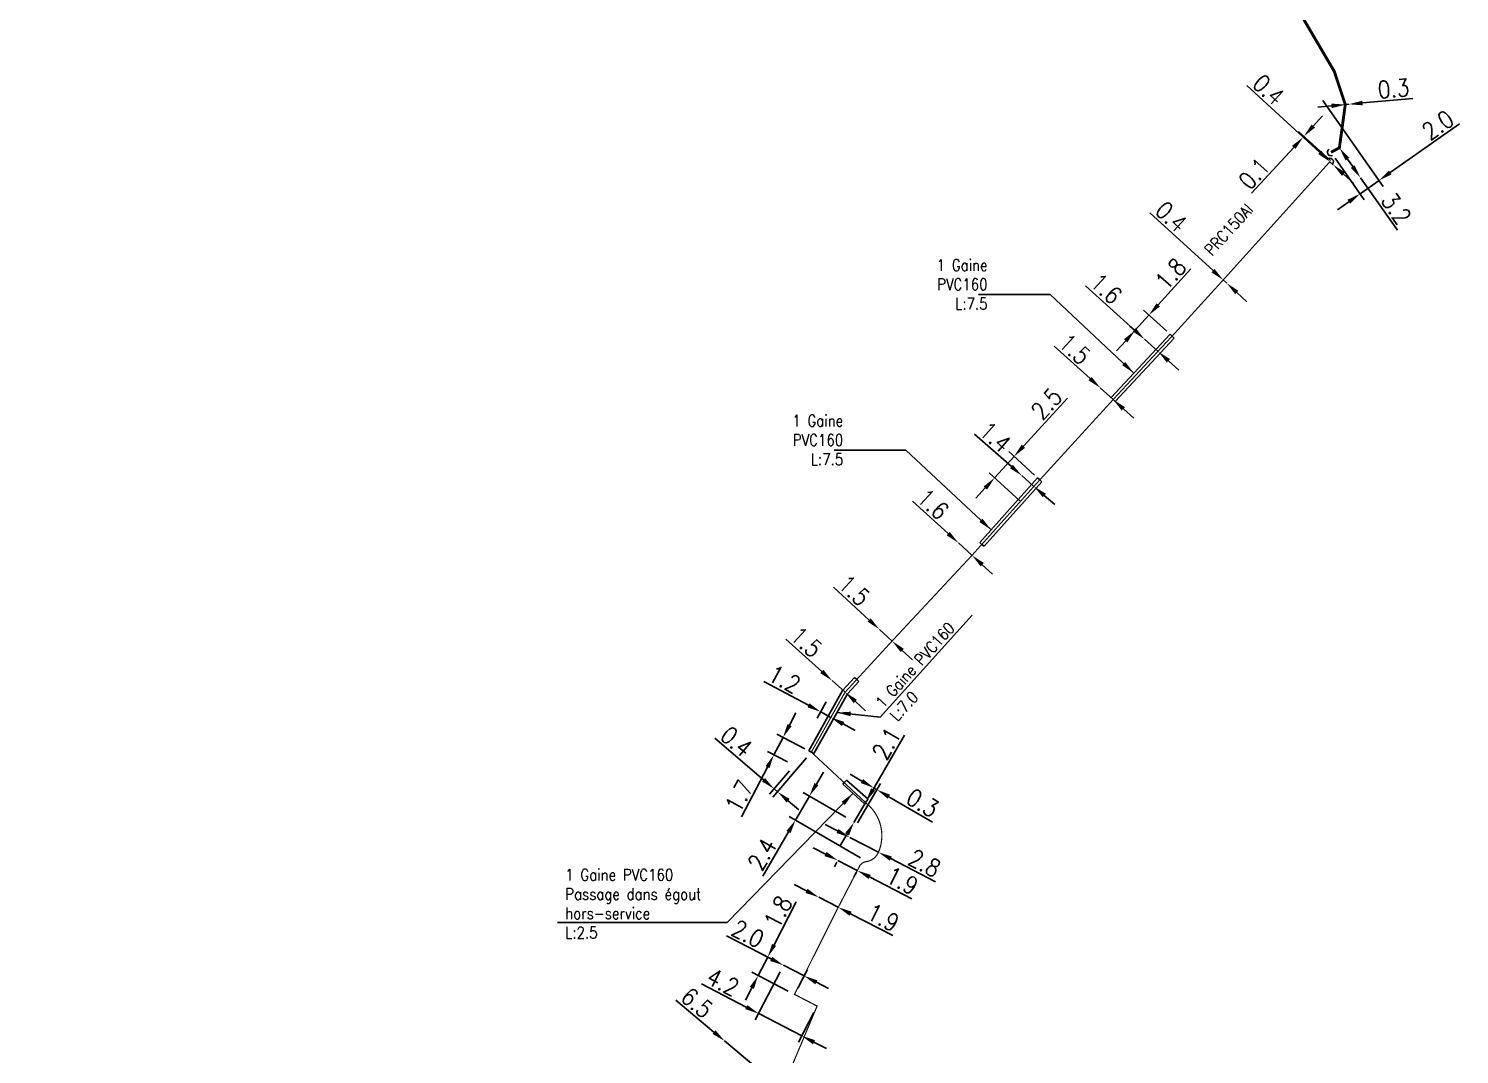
# Model space of a CAD drawing. Header units: millimetres. Extents: x 86000 to 86986, y 139260 to 140001.
# Drawn here: x 86735.1 to 86859, y 139370.3 to 139459.1 of the extents above; entities that cross this region are included whole.
import ezdxf
from ezdxf.enums import TextEntityAlignment as Align

# ---------------------------------------------------------------- set-up
doc = ezdxf.new("R2010")
doc.units = ezdxf.units.MM
doc.header["$PDMODE"] = 34
doc.layers.get('0').update_dxf_attribs({"linetype": 'CONTINUOUS'})
doc.layers.get('DEFPOINTS').update_dxf_attribs({"linetype": 'CONTINUOUS'})
for name, color, linetype in [('M_130', 3, 'M_ST_15'), ('M_300', 7, 'CONTINUOUS'), ('M_400', 7, 'CONTINUOUS')]:
    doc.layers.add(name, color=color, linetype=linetype)
doc.styles.get("Standard").update_dxf_attribs({"font": 'romans.shx', "width": 0.85})
doc.linetypes.add('M_ST_15', pattern='A,5,-0.3,["XX",Standard,S=1,R=0,X=0,Y=-0.5],-2.5', length=7.8)
doc.dimstyles.get("Standard").update_dxf_attribs({"dimtxt": 1.5, "dimasz": 1.2, "dimexe": 0.625, "dimexo": 0.625, "dimgap": 0.25, "dimtad": 1, "dimdec": 1, "dimzin": 0, "dimdsep": 46, "dimtxsty": 'Standard', "dimcen": -0.5, "dimadec": 0, "dimazin": 0, "dimtfac": 1, "dimtdec": 1, "dimtmove": 0, "dimatfit": 3, "dimfxl": 1, "dimtolj": 1, "dimtzin": 0, "dimarcsym": 0})

# ---------------------------------------------------------------- blocks, each defined once
blk = doc.blocks.new('*D67')
at = {"layer": 'DEFPOINTS', "color": 0, "linetype": 'Continuous', "transparency": 16777216}
for p in [(86849.08, 139452.51), (86849.38, 139452.54), (86849.38, 139452.54)]:
    blk.add_point(p, dxfattribs=at)
at = {"layer": 'M_130', "color": 0, "linetype": 'Continuous', "lineweight": -2, "transparency": 16777216}
for p, q in [((86850.58, 139452.65), (86854.93, 139453.05)), ((86847.89, 139452.4), (86846.69, 139452.29)), ((86849.08, 139452.51), (86849.38, 139452.54))]:
    blk.add_line(p, q, dxfattribs=at)
at = {"layer": 'M_130', "color": 0, "linetype": 'Continuous', "transparency": 16777216}
for points in [[(86847.87, 139452.6), (86847.91, 139452.2), (86849.08, 139452.51)], [(86850.56, 139452.85), (86850.6, 139452.45), (86849.38, 139452.54)]]:
    blk.add_solid(points, dxfattribs=at)
at = {"layer": 'M_130', "color": 0, "linetype": 'Continuous', "transparency": 16777216, "insert": (86853.26, 139453.9), "char_height": 1.5, "attachment_point": 5, "rotation": 5.2917}
blk.add_mtext('\\A1;0.3', dxfattribs=at)
blk = doc.blocks.new('*D68')
at = {"layer": 'DEFPOINTS', "color": 0, "linetype": 'Continuous', "transparency": 16777216}
for p in [(86846.77, 139453.38), (86847.84, 139448.38), (86852, 139445.94)]:
    blk.add_point(p, dxfattribs=at)
at = {"layer": 'M_300', "color": 0, "linetype": 'Continuous', "lineweight": -2, "transparency": 16777216}
for p, q in [((86847.13, 139452.87), (86852.36, 139445.43)), ((86852.98, 139446.63), (86858.96, 139450.84)), ((86848.2, 139447.87), (86850.72, 139444.28)), ((86850.36, 139444.79), (86852, 139445.94)), ((86849.38, 139444.1), (86848.4, 139443.41))]:
    blk.add_line(p, q, dxfattribs=at)
at = {"layer": 'M_300', "color": 0, "linetype": 'Continuous', "transparency": 16777216}
for points in [[(86852.86, 139446.8), (86853.09, 139446.47), (86852, 139445.94)], [(86849.27, 139444.27), (86849.5, 139443.94), (86850.36, 139444.79)]]:
    blk.add_solid(points, dxfattribs=at)
at = {"layer": 'M_300', "color": 0, "linetype": 'Continuous', "transparency": 16777216, "insert": (86857.09, 139450.74), "char_height": 1.5, "attachment_point": 5, "rotation": 35.1035}
blk.add_mtext('\\A1;2.0', dxfattribs=at)
blk = doc.blocks.new('*D69')
at = {"layer": 'DEFPOINTS', "color": 0, "linetype": 'Continuous', "transparency": 16777216}
for p in [(86848.57, 139448.77), (86850.41, 139446.16), (86850.41, 139446.16)]:
    blk.add_point(p, dxfattribs=at)
at = {"layer": 'M_130', "color": 0, "linetype": 'Continuous', "lineweight": -2, "transparency": 16777216}
for p, q in [((86849.26, 139447.79), (86849.72, 139447.14)), ((86850.41, 139446.16), (86853.59, 139441.63))]:
    blk.add_line(p, q, dxfattribs=at)
at = {"layer": 'M_130', "color": 0, "linetype": 'Continuous', "transparency": 16777216}
for points in [[(86849.43, 139447.91), (86849.1, 139447.68), (86848.57, 139448.77)], [(86849.88, 139447.26), (86849.56, 139447.03), (86850.41, 139446.16)]]:
    blk.add_solid(points, dxfattribs=at)
at = {"layer": 'M_130', "color": 0, "linetype": 'Continuous', "transparency": 16777216, "insert": (86853.5, 139443.51), "char_height": 1.5, "attachment_point": 5, "rotation": 305.1035}
blk.add_mtext('\\A1;3.2', dxfattribs=at)
blk = doc.blocks.new('M_300_02')
at = {"color": 0, "linetype": 'Continuous'}
blk.add_arc((0, 0), 1, 270, 90, dxfattribs=at)
at = {"color": 0, "linetype": 'Continuous', "width": 0.75, "flags": 3}
for tag, p in [('DEF_COUP', (0, -7.5)), ('DEF_LEG', (0, -5)), ('DEF_TYPE', (0, -10))]:
    blk.add_attdef(tag, text='', height=1.2, dxfattribs=at).set_placement(p, align=Align.MIDDLE)
blk = doc.blocks.new('*D79')
at = {"layer": 'DEFPOINTS', "color": 0, "linetype": 'Continuous', "transparency": 16777216}
for p in [(86845.5, 139449.77), (86847.75, 139447.57), (86848.25, 139447.24)]:
    blk.add_point(p, dxfattribs=at)
at = {"layer": 'M_300', "color": 0, "linetype": 'Continuous', "lineweight": -2, "transparency": 16777216}
for p, q in [((86846.31, 139450.65), (86847.12, 139451.54)), ((86847.29, 139447.99), (86844.97, 139450.12)), ((86847.79, 139447.66), (86845.04, 139450.19)), ((86845.5, 139449.77), (86845.43, 139449.69)), ((86844.62, 139448.81), (86840.97, 139444.83))]:
    blk.add_line(p, q, dxfattribs=at)
at = {"layer": 'M_300', "color": 0, "linetype": 'Continuous', "transparency": 16777216}
for points in [[(86846.16, 139450.79), (86846.46, 139450.52), (86845.5, 139449.77)], [(86844.47, 139448.94), (86844.77, 139448.67), (86845.43, 139449.69)]]:
    blk.add_solid(points, dxfattribs=at)
at = {"layer": 'M_300', "color": 0, "linetype": 'Continuous', "transparency": 16777216, "insert": (86841.19, 139446.54), "char_height": 1.5, "attachment_point": 5, "rotation": 47.4706}
blk.add_mtext('\\A1;0.1', dxfattribs=at)
blk = doc.blocks.new('*D80')
at = {"layer": 'DEFPOINTS', "color": 0, "linetype": 'Continuous', "transparency": 16777216}
for p in [(86847.75, 139447.57), (86848.04, 139447.3), (86848.04, 139447.3)]:
    blk.add_point(p, dxfattribs=at)
at = {"layer": 'M_300', "color": 0, "linetype": 'Continuous', "lineweight": -2, "transparency": 16777216}
for p, q in [((86846.86, 139448.38), (86840.57, 139454.15)), ((86848.04, 139447.3), (86847.75, 139447.57)), ((86848.93, 139446.49), (86849.81, 139445.68))]:
    blk.add_line(p, q, dxfattribs=at)
at = {"layer": 'M_300', "color": 0, "linetype": 'Continuous', "transparency": 16777216}
for points in [[(86847, 139448.53), (86846.73, 139448.23), (86847.75, 139447.57)], [(86849.06, 139446.64), (86848.79, 139446.34), (86848.04, 139447.3)]]:
    blk.add_solid(points, dxfattribs=at)
at = {"layer": 'M_300', "color": 0, "linetype": 'Continuous', "transparency": 16777216, "insert": (86842.44, 139453.79), "char_height": 1.5, "attachment_point": 5, "rotation": 317.4706}
blk.add_mtext('\\A1;0.4', dxfattribs=at)
blk = doc.blocks.new('*D81')
at = {"layer": 'DEFPOINTS', "color": 0, "linetype": 'Continuous', "transparency": 16777216}
for p in [(86838.51, 139437.33), (86838.81, 139437.06), (86838.81, 139437.06)]:
    blk.add_point(p, dxfattribs=at)
at = {"layer": 'M_130', "color": 0, "linetype": 'Continuous', "lineweight": -2, "transparency": 16777216}
for p, q in [((86837.63, 139438.14), (86832.16, 139443.15)), ((86838.81, 139437.06), (86838.51, 139437.33)), ((86839.69, 139436.24), (86840.57, 139435.43))]:
    blk.add_line(p, q, dxfattribs=at)
at = {"layer": 'M_130', "color": 0, "linetype": 'Continuous', "transparency": 16777216}
for points in [[(86837.76, 139438.28), (86837.49, 139437.99), (86838.51, 139437.33)], [(86839.82, 139436.39), (86839.55, 139436.1), (86838.81, 139437.06)]]:
    blk.add_solid(points, dxfattribs=at)
at = {"layer": 'M_130', "color": 0, "linetype": 'Continuous', "transparency": 16777216, "insert": (86834.02, 139442.8), "char_height": 1.5, "attachment_point": 5, "rotation": 317.4715}
blk.add_mtext('\\A1;0.4', dxfattribs=at)
blk = doc.blocks.new('*D82')
at = {"layer": 'DEFPOINTS', "color": 0, "linetype": 'Continuous', "transparency": 16777216}
for p in [(86830.87, 139432.95), (86831.69, 139432.21), (86834.09, 139432.47)]:
    blk.add_point(p, dxfattribs=at)
at = {"layer": 'M_400', "color": 0, "linetype": 'Continuous', "lineweight": -2, "transparency": 16777216}
for p, q in [((86832.89, 139435.18), (86835.7, 139438.28)), ((86833.63, 139432.89), (86831.62, 139434.71)), ((86831.23, 139432.63), (86830.41, 139433.37)), ((86830.87, 139432.95), (86832.08, 139434.29)), ((86830.07, 139432.06), (86829.26, 139431.18))]:
    blk.add_line(p, q, dxfattribs=at)
at = {"layer": 'M_400', "color": 0, "linetype": 'Continuous', "transparency": 16777216}
for points in [[(86832.74, 139435.31), (86833.04, 139435.04), (86832.08, 139434.29)], [(86829.92, 139432.2), (86830.21, 139431.93), (86830.87, 139432.95)]]:
    blk.add_solid(points, dxfattribs=at)
at = {"layer": 'M_400', "color": 0, "linetype": 'Continuous', "transparency": 16777216, "insert": (86833.96, 139437.85), "char_height": 1.5, "attachment_point": 5, "rotation": 47.8136}
blk.add_mtext('\\A1;1.8', dxfattribs=at)
blk = doc.blocks.new('*D83')
at = {"layer": 'DEFPOINTS', "color": 0, "linetype": 'Continuous', "transparency": 16777216}
for p in [(86831.69, 139432.21), (86831.69, 139432.21), (86832.88, 139431.13)]:
    blk.add_point(p, dxfattribs=at)
at = {"layer": 'M_130', "color": 0, "linetype": 'Continuous', "lineweight": -2, "transparency": 16777216}
for p, q in [((86830.8, 139433.02), (86826.59, 139436.83)), ((86832.88, 139431.13), (86831.69, 139432.21)), ((86833.77, 139430.33), (86834.66, 139429.52))]:
    blk.add_line(p, q, dxfattribs=at)
at = {"layer": 'M_130', "color": 0, "linetype": 'Continuous', "transparency": 16777216}
for points in [[(86830.94, 139433.16), (86830.67, 139432.87), (86831.69, 139432.21)], [(86833.9, 139430.48), (86833.63, 139430.18), (86832.88, 139431.13)]]:
    blk.add_solid(points, dxfattribs=at)
at = {"layer": 'M_130', "color": 0, "linetype": 'Continuous', "transparency": 16777216, "insert": (86828.37, 139436.57), "char_height": 1.5, "attachment_point": 5, "rotation": 317.8136}
blk.add_mtext('\\A1;1.6', dxfattribs=at)
blk = doc.blocks.new('*D84')
at = {"layer": 'DEFPOINTS', "color": 0, "linetype": 'Continuous', "transparency": 16777216}
for p in [(86827.87, 139427.99), (86827.87, 139427.99), (86828.98, 139426.98)]:
    blk.add_point(p, dxfattribs=at)
at = {"layer": 'M_400', "color": 0, "linetype": 'Continuous', "lineweight": -2, "transparency": 16777216}
for p, q in [((86826.98, 139428.79), (86823.87, 139431.61)), ((86828.98, 139426.98), (86827.87, 139427.99)), ((86829.87, 139426.17), (86830.76, 139425.37))]:
    blk.add_line(p, q, dxfattribs=at)
at = {"layer": 'M_400', "color": 0, "linetype": 'Continuous', "transparency": 16777216}
for points in [[(86827.11, 139428.94), (86826.84, 139428.64), (86827.87, 139427.99)], [(86830, 139426.32), (86829.73, 139426.02), (86828.98, 139426.98)]]:
    blk.add_solid(points, dxfattribs=at)
at = {"layer": 'M_400', "color": 0, "linetype": 'Continuous', "transparency": 16777216, "insert": (86825.65, 139431.34), "char_height": 1.5, "attachment_point": 5, "rotation": 317.8136}
blk.add_mtext('\\A1;1.5', dxfattribs=at)
blk = doc.blocks.new('*D85')
at = {"layer": 'DEFPOINTS', "color": 0, "linetype": 'Continuous', "transparency": 16777216}
for p in [(86818.72, 139420.2), (86822.63, 139420.02), (86821.37, 139417.78)]:
    blk.add_point(p, dxfattribs=at)
at = {"layer": 'M_400', "color": 0, "linetype": 'Continuous', "lineweight": -2, "transparency": 16777216}
for p, q in [((86821.21, 139422.94), (86825.02, 139427.11)), ((86818.72, 139420.2), (86820.4, 139422.05)), ((86822.17, 139420.44), (86819.94, 139422.47)), ((86820.91, 139418.2), (86818.26, 139420.63)), ((86817.91, 139419.32), (86817.1, 139418.43))]:
    blk.add_line(p, q, dxfattribs=at)
at = {"layer": 'M_400', "color": 0, "linetype": 'Continuous', "transparency": 16777216}
for points in [[(86821.06, 139423.07), (86821.36, 139422.8), (86820.4, 139422.05)], [(86817.76, 139419.45), (86818.06, 139419.18), (86818.72, 139420.2)]]:
    blk.add_solid(points, dxfattribs=at)
at = {"layer": 'M_400', "color": 0, "linetype": 'Continuous', "transparency": 16777216, "insert": (86823.21, 139426.61), "char_height": 1.5, "attachment_point": 5, "rotation": 47.6081}
blk.add_mtext('\\A1;2.5', dxfattribs=at)
blk = doc.blocks.new('*D86')
at = {"layer": 'DEFPOINTS', "color": 0, "linetype": 'Continuous', "transparency": 16777216}
for p in [(86821.07, 139420.39), (86821.07, 139420.39), (86822.12, 139419.46)]:
    blk.add_point(p, dxfattribs=at)
at = {"layer": 'M_130', "color": 0, "linetype": 'Continuous', "lineweight": -2, "transparency": 16777216}
for p, q in [((86820.17, 139421.18), (86816.97, 139423.98)), ((86822.12, 139419.46), (86821.07, 139420.39)), ((86823.02, 139418.67), (86823.92, 139417.88))]:
    blk.add_line(p, q, dxfattribs=at)
at = {"layer": 'M_130', "color": 0, "linetype": 'Continuous', "transparency": 16777216}
for points in [[(86820.3, 139421.33), (86820.04, 139421.03), (86821.07, 139420.39)], [(86823.16, 139418.82), (86822.89, 139418.52), (86822.12, 139419.46)]]:
    blk.add_solid(points, dxfattribs=at)
at = {"layer": 'M_130', "color": 0, "linetype": 'Continuous', "transparency": 16777216, "insert": (86818.78, 139423.73), "char_height": 1.5, "attachment_point": 5, "rotation": 318.7199}
blk.add_mtext('\\A1;1.4', dxfattribs=at)
blk = doc.blocks.new('*D87')
at = {"layer": 'DEFPOINTS', "color": 0, "linetype": 'Continuous', "transparency": 16777216}
for p in [(86815.59, 139414.56), (86815.59, 139414.56), (86816.76, 139413.49)]:
    blk.add_point(p, dxfattribs=at)
at = {"layer": 'M_130', "color": 0, "linetype": 'Continuous', "lineweight": -2, "transparency": 16777216}
for p, q in [((86814.7, 139415.37), (86811.6, 139418.19)), ((86816.76, 139413.49), (86815.59, 139414.56)), ((86817.65, 139412.68), (86818.53, 139411.87))]:
    blk.add_line(p, q, dxfattribs=at)
at = {"layer": 'M_130', "color": 0, "linetype": 'Continuous', "transparency": 16777216}
for points in [[(86814.83, 139415.52), (86814.57, 139415.22), (86815.59, 139414.56)], [(86817.78, 139412.83), (86817.51, 139412.53), (86816.76, 139413.49)]]:
    blk.add_solid(points, dxfattribs=at)
at = {"layer": 'M_130', "color": 0, "linetype": 'Continuous', "transparency": 16777216, "insert": (86813.38, 139417.92), "char_height": 1.5, "attachment_point": 5, "rotation": 317.6652}
blk.add_mtext('\\A1;1.6', dxfattribs=at)
blk = doc.blocks.new('*D88')
at = {"layer": 'DEFPOINTS', "color": 0, "linetype": 'Continuous', "transparency": 16777216}
for p in [(86808.74, 139407.08), (86808.74, 139407.08), (86809.84, 139406.07)]:
    blk.add_point(p, dxfattribs=at)
at = {"layer": 'M_130', "color": 0, "linetype": 'Continuous', "lineweight": -2, "transparency": 16777216}
for p, q in [((86807.85, 139407.89), (86804.77, 139410.73)), ((86809.84, 139406.07), (86808.74, 139407.08)), ((86810.72, 139405.25), (86811.61, 139404.44))]:
    blk.add_line(p, q, dxfattribs=at)
at = {"layer": 'M_130', "color": 0, "linetype": 'Continuous', "transparency": 16777216}
for points in [[(86807.99, 139408.04), (86807.72, 139407.75), (86808.74, 139407.08)], [(86810.86, 139405.4), (86810.59, 139405.11), (86809.84, 139406.07)]]:
    blk.add_solid(points, dxfattribs=at)
at = {"layer": 'M_130', "color": 0, "linetype": 'Continuous', "transparency": 16777216, "insert": (86806.55, 139410.45), "char_height": 1.5, "attachment_point": 5, "rotation": 317.3935}
blk.add_mtext('\\A1;1.5', dxfattribs=at)
blk = doc.blocks.new('*D89')
at = {"layer": 'DEFPOINTS', "color": 0, "linetype": 'Continuous', "transparency": 16777216}
for p in [(86804.65, 139402.64), (86804.65, 139402.64), (86805.77, 139401.64)]:
    blk.add_point(p, dxfattribs=at)
at = {"layer": 'M_130', "color": 0, "linetype": 'Continuous', "lineweight": -2, "transparency": 16777216}
for p, q in [((86803.75, 139403.44), (86800.63, 139406.23)), ((86805.77, 139401.64), (86804.65, 139402.64)), ((86806.66, 139400.84), (86807.55, 139400.04))]:
    blk.add_line(p, q, dxfattribs=at)
at = {"layer": 'M_130', "color": 0, "linetype": 'Continuous', "transparency": 16777216}
for points in [[(86803.89, 139403.59), (86803.62, 139403.29), (86804.65, 139402.64)], [(86806.79, 139400.99), (86806.53, 139400.69), (86805.77, 139401.64)]]:
    blk.add_solid(points, dxfattribs=at)
at = {"layer": 'M_130', "color": 0, "linetype": 'Continuous', "transparency": 16777216, "insert": (86802.41, 139405.98), "char_height": 1.5, "attachment_point": 5, "rotation": 318.1812}
blk.add_mtext('\\A1;1.5', dxfattribs=at)
blk = doc.blocks.new('*D90')
at = {"layer": 'DEFPOINTS', "color": 0, "linetype": 'Continuous', "transparency": 16777216}
for p in [(86804.43, 139401.37), (86803.66, 139399.94), (86804.54, 139399.46)]:
    blk.add_point(p, dxfattribs=at)
at = {"layer": 'M_130', "color": 0, "linetype": 'Continuous', "lineweight": -2, "transparency": 16777216}
for p, q in [((86802.6, 139400.51), (86798.74, 139402.58)), ((86804.13, 139400.82), (86803.36, 139399.39)), ((86804.54, 139399.46), (86803.66, 139399.94)), ((86805.6, 139398.89), (86806.65, 139398.32))]:
    blk.add_line(p, q, dxfattribs=at)
at = {"layer": 'M_130', "color": 0, "linetype": 'Continuous', "transparency": 16777216}
for points in [[(86802.69, 139400.68), (86802.51, 139400.33), (86803.66, 139399.94)], [(86805.69, 139399.07), (86805.5, 139398.71), (86804.54, 139399.46)]]:
    blk.add_solid(points, dxfattribs=at)
at = {"layer": 'M_130', "color": 0, "linetype": 'Continuous', "transparency": 16777216, "insert": (86800.53, 139402.76), "char_height": 1.5, "attachment_point": 5, "rotation": 331.6884}
blk.add_mtext('\\A1;1.2', dxfattribs=at)
blk = doc.blocks.new('*D91')
at = {"layer": 'DEFPOINTS', "color": 0, "linetype": 'Continuous', "transparency": 16777216}
for p in [(86802.85, 139396.45), (86801.35, 139395.31), (86799.62, 139393.28)]:
    blk.add_point(p, dxfattribs=at)
at = {"layer": 'M_400', "color": 0, "linetype": 'Continuous', "lineweight": -2, "transparency": 16777216}
for p, q in [((86798.71, 139394.06), (86794.49, 139397.65)), ((86802.44, 139395.97), (86799.52, 139392.55)), ((86800.95, 139394.84), (86799.22, 139392.81)), ((86799.93, 139393.02), (86799.62, 139393.28)), ((86800.84, 139392.24), (86801.76, 139391.47))]:
    blk.add_line(p, q, dxfattribs=at)
at = {"layer": 'M_400', "color": 0, "linetype": 'Continuous', "transparency": 16777216}
for points in [[(86798.84, 139394.21), (86798.58, 139393.91), (86799.62, 139393.28)], [(86800.97, 139392.4), (86800.71, 139392.09), (86799.93, 139393.02)]]:
    blk.add_solid(points, dxfattribs=at)
at = {"layer": 'M_400', "color": 0, "linetype": 'Continuous', "transparency": 16777216, "insert": (86796.37, 139397.37), "char_height": 1.5, "attachment_point": 5, "rotation": 319.5703}
blk.add_mtext('\\A1;0.4', dxfattribs=at)
blk = doc.blocks.new('*D92')
at = {"layer": 'DEFPOINTS', "color": 0, "linetype": 'Continuous', "transparency": 16777216}
for p in [(86799.61, 139396.22), (86802.85, 139396.45), (86801.35, 139395.31)]:
    blk.add_point(p, dxfattribs=at)
at = {"layer": 'M_400', "color": 0, "linetype": 'Continuous', "lineweight": -2, "transparency": 16777216}
for p, q in [((86800.96, 139398.79), (86801.51, 139399.85)), ((86800.4, 139397.73), (86799.61, 139396.22)), ((86802.29, 139396.74), (86799.85, 139398.02)), ((86800.8, 139395.6), (86799.06, 139396.51)), ((86799.06, 139395.16), (86796.8, 139390.86))]:
    blk.add_line(p, q, dxfattribs=at)
at = {"layer": 'M_400', "color": 0, "linetype": 'Continuous', "transparency": 16777216}
for points in [[(86800.78, 139398.88), (86801.14, 139398.7), (86800.4, 139397.73)], [(86798.88, 139395.25), (86799.23, 139395.07), (86799.61, 139396.22)]]:
    blk.add_solid(points, dxfattribs=at)
at = {"layer": 'M_400', "color": 0, "linetype": 'Continuous', "transparency": 16777216, "insert": (86796.61, 139392.64), "char_height": 1.5, "attachment_point": 5, "rotation": 62.356}
blk.add_mtext('\\A1;1.7', dxfattribs=at)
blk = doc.blocks.new('*D93')
at = {"layer": 'DEFPOINTS', "color": 0, "linetype": 'Continuous', "transparency": 16777216}
for p in [(86807.59, 139392.19), (86806.54, 139390.37), (86806.54, 139390.37)]:
    blk.add_point(p, dxfattribs=at)
at = {"layer": 'M_400', "color": 0, "linetype": 'Continuous', "lineweight": -2, "transparency": 16777216}
for p, q in [((86808.2, 139393.22), (86810.93, 139397.91)), ((86806.54, 139390.37), (86807.59, 139392.19)), ((86805.93, 139389.33), (86805.33, 139388.3))]:
    blk.add_line(p, q, dxfattribs=at)
at = {"layer": 'M_400', "color": 0, "linetype": 'Continuous', "transparency": 16777216}
for points in [[(86808.02, 139393.32), (86808.37, 139393.12), (86807.59, 139392.19)], [(86805.76, 139389.43), (86806.11, 139389.23), (86806.54, 139390.37)]]:
    blk.add_solid(points, dxfattribs=at)
at = {"layer": 'M_400', "color": 0, "linetype": 'Continuous', "transparency": 16777216, "insert": (86809.36, 139397.2), "char_height": 1.5, "attachment_point": 5, "rotation": 59.7967}
blk.add_mtext('\\A1;2.1', dxfattribs=at)
blk = doc.blocks.new('*D94')
at = {"layer": 'DEFPOINTS', "color": 0, "linetype": 'Continuous', "transparency": 16777216}
for p in [(86807.62, 139392.23), (86808.53, 139393.2), (86806.54, 139389.78)]:
    blk.add_point(p, dxfattribs=at)
at = {"layer": 'M_400', "color": 0, "linetype": 'Continuous', "lineweight": -2, "transparency": 16777216}
for p, q in [((86807.23, 139393.95), (86806.2, 139394.55)), ((86806.86, 139390.32), (86808.84, 139393.74)), ((86807.93, 139392.77), (86808.58, 139393.89)), ((86808.27, 139393.35), (86808.53, 139393.2)), ((86809.57, 139392.59), (86813.34, 139390.39))]:
    blk.add_line(p, q, dxfattribs=at)
at = {"layer": 'M_400', "color": 0, "linetype": 'Continuous', "transparency": 16777216}
for points in [[(86807.33, 139394.12), (86807.13, 139393.78), (86808.27, 139393.35)], [(86809.67, 139392.77), (86809.47, 139392.42), (86808.53, 139393.2)]]:
    blk.add_solid(points, dxfattribs=at)
at = {"layer": 'M_400', "color": 0, "linetype": 'Continuous', "transparency": 16777216, "insert": (86812.48, 139392.06), "char_height": 1.5, "attachment_point": 5, "rotation": 329.7967}
blk.add_mtext('\\A1;0.3', dxfattribs=at)
blk = doc.blocks.new('*D95')
at = {"layer": 'DEFPOINTS', "color": 0, "linetype": 'Continuous', "transparency": 16777216}
for p in [(86802.68, 139392.65), (86806.39, 139390.49), (86807.65, 139386.98)]:
    blk.add_point(p, dxfattribs=at)
at = {"layer": 'M_130', "color": 0, "linetype": 'Continuous', "lineweight": -2, "transparency": 16777216}
for p, q in [((86803.29, 139393.68), (86803.89, 139394.72)), ((86802.68, 139392.65), (86801.48, 139390.57)), ((86805.85, 139390.81), (86802.14, 139392.96)), ((86807.11, 139387.29), (86800.94, 139390.89)), ((86800.87, 139389.54), (86798.64, 139385.71))]:
    blk.add_line(p, q, dxfattribs=at)
at = {"layer": 'M_130', "color": 0, "linetype": 'Continuous', "transparency": 16777216}
for points in [[(86803.12, 139393.79), (86803.46, 139393.58), (86802.68, 139392.65)], [(86800.7, 139389.64), (86801.05, 139389.44), (86801.48, 139390.57)]]:
    blk.add_solid(points, dxfattribs=at)
at = {"layer": 'M_130', "color": 0, "linetype": 'Continuous', "transparency": 16777216, "insert": (86798.59, 139387.61), "char_height": 1.5, "attachment_point": 5, "rotation": 59.7967}
blk.add_mtext('\\A1;2.4', dxfattribs=at)
blk = doc.blocks.new('*D96')
at = {"layer": 'DEFPOINTS', "color": 0, "linetype": 'Continuous', "transparency": 16777216}
for p in [(86806.18, 139389.07), (86806.18, 139389.07), (86808.66, 139387.79)]:
    blk.add_point(p, dxfattribs=at)
at = {"layer": 'M_130', "color": 0, "linetype": 'Continuous', "lineweight": -2, "transparency": 16777216}
for p, q in [((86805.11, 139389.63), (86804.04, 139390.18)), ((86806.18, 139389.07), (86808.66, 139387.79)), ((86809.73, 139387.24), (86813.61, 139385.23))]:
    blk.add_line(p, q, dxfattribs=at)
at = {"layer": 'M_130', "color": 0, "linetype": 'Continuous', "transparency": 16777216}
for points in [[(86805.2, 139389.8), (86805.02, 139389.45), (86806.18, 139389.07)], [(86809.82, 139387.41), (86809.64, 139387.06), (86808.66, 139387.79)]]:
    blk.add_solid(points, dxfattribs=at)
at = {"layer": 'M_130', "color": 0, "linetype": 'Continuous', "transparency": 16777216, "insert": (86812.66, 139386.84), "char_height": 1.5, "attachment_point": 5, "rotation": 332.6474}
blk.add_mtext('\\A1;2.8', dxfattribs=at)
blk = doc.blocks.new('*D97')
at = {"layer": 'DEFPOINTS', "color": 0, "linetype": 'Continuous', "transparency": 16777216}
for p in [(86805.35, 139387.49), (86805.14, 139387.08), (86807.04, 139386.61)]:
    blk.add_point(p, dxfattribs=at)
at = {"layer": 'M_130', "color": 0, "linetype": 'Continuous', "lineweight": -2, "transparency": 16777216}
for p, q in [((86804.08, 139387.63), (86803.01, 139388.18)), ((86805.07, 139386.93), (86804.85, 139386.52)), ((86805.14, 139387.08), (86806.83, 139386.2)), ((86806.75, 139386.06), (86806.54, 139385.65)), ((86807.89, 139385.65), (86811.56, 139383.76))]:
    blk.add_line(p, q, dxfattribs=at)
at = {"layer": 'M_130', "color": 0, "linetype": 'Continuous', "transparency": 16777216}
for points in [[(86804.17, 139387.81), (86803.98, 139387.45), (86805.14, 139387.08)], [(86807.99, 139385.83), (86807.8, 139385.47), (86806.83, 139386.2)]]:
    blk.add_solid(points, dxfattribs=at)
at = {"layer": 'M_130', "color": 0, "linetype": 'Continuous', "transparency": 16777216, "insert": (86810.72, 139385.32), "char_height": 1.5, "attachment_point": 5, "rotation": 332.6474}
blk.add_mtext('\\A1;1.9', dxfattribs=at)
blk = doc.blocks.new('*D98')
at = {"layer": 'DEFPOINTS', "color": 0, "linetype": 'Continuous', "transparency": 16777216}
for p in [(86799.07, 139378.71), (86800.44, 139378), (86801.39, 139375.48)]:
    blk.add_point(p, dxfattribs=at)
at = {"layer": 'M_130', "color": 0, "linetype": 'Continuous', "lineweight": -2, "transparency": 16777216}
for p, q in [((86799.62, 139379.77), (86801.55, 139383.49)), ((86798.25, 139377.11), (86799.07, 139378.71)), ((86799.89, 139378.28), (86798.52, 139378.99)), ((86800.84, 139375.77), (86797.69, 139377.39)), ((86797.69, 139376.04), (86797.14, 139374.98))]:
    blk.add_line(p, q, dxfattribs=at)
at = {"layer": 'M_130', "color": 0, "linetype": 'Continuous', "transparency": 16777216}
for points in [[(86799.45, 139379.86), (86799.8, 139379.68), (86799.07, 139378.71)], [(86797.52, 139376.13), (86797.87, 139375.95), (86798.25, 139377.11)]]:
    blk.add_solid(points, dxfattribs=at)
at = {"layer": 'M_130', "color": 0, "linetype": 'Continuous', "transparency": 16777216, "insert": (86799.97, 139382.62), "char_height": 1.5, "attachment_point": 5, "rotation": 62.6474}
blk.add_mtext('\\A1;1.8', dxfattribs=at)
blk = doc.blocks.new('*D99')
at = {"layer": 'DEFPOINTS', "color": 0, "linetype": 'Continuous', "transparency": 16777216}
for p in [(86800.44, 139378), (86800.44, 139378), (86801.39, 139375.48)]:
    blk.add_point(p, dxfattribs=at)
at = {"layer": 'M_130', "color": 0, "linetype": 'Continuous', "lineweight": -2, "transparency": 16777216}
for p, q in [((86799.38, 139378.55), (86795.5, 139380.56)), ((86802.22, 139377.08), (86800.44, 139378)), ((86801.68, 139376.03), (86802.51, 139377.63)), ((86803.29, 139376.53), (86804.35, 139375.98))]:
    blk.add_line(p, q, dxfattribs=at)
at = {"layer": 'M_130', "color": 0, "linetype": 'Continuous', "transparency": 16777216}
for points in [[(86799.47, 139378.73), (86799.29, 139378.37), (86800.44, 139378)], [(86803.38, 139376.7), (86803.2, 139376.35), (86802.22, 139377.08)]]:
    blk.add_solid(points, dxfattribs=at)
at = {"layer": 'M_130', "color": 0, "linetype": 'Continuous', "transparency": 16777216, "insert": (86797.36, 139380.72), "char_height": 1.5, "attachment_point": 5, "rotation": 332.6474}
blk.add_mtext('\\A1;2.0', dxfattribs=at)
blk = doc.blocks.new('*D100')
at = {"layer": 'DEFPOINTS', "color": 0, "linetype": 'Continuous', "transparency": 16777216}
for p in [(86803.49, 139383.89), (86803.49, 139383.89), (86805.18, 139383.02)]:
    blk.add_point(p, dxfattribs=at)
at = {"layer": 'M_130', "color": 0, "linetype": 'Continuous', "lineweight": -2, "transparency": 16777216}
for p, q in [((86802.43, 139384.44), (86801.36, 139384.99)), ((86803.49, 139383.89), (86805.18, 139383.02)), ((86806.25, 139382.46), (86809.91, 139380.57))]:
    blk.add_line(p, q, dxfattribs=at)
at = {"layer": 'M_130', "color": 0, "linetype": 'Continuous', "transparency": 16777216}
for points in [[(86802.52, 139384.62), (86802.34, 139384.26), (86803.49, 139383.89)], [(86806.34, 139382.64), (86806.15, 139382.29), (86805.18, 139383.02)]]:
    blk.add_solid(points, dxfattribs=at)
at = {"layer": 'M_130', "color": 0, "linetype": 'Continuous', "transparency": 16777216, "insert": (86809.07, 139382.13), "char_height": 1.5, "attachment_point": 5, "rotation": 332.6474}
blk.add_mtext('\\A1;1.9', dxfattribs=at)
blk = doc.blocks.new('*D101')
at = {"layer": 'DEFPOINTS', "color": 0, "linetype": 'Continuous', "transparency": 16777216}
for p in [(86800.44, 139378), (86798.29, 139373.82), (86803.35, 139374.47)]:
    blk.add_point(p, dxfattribs=at)
at = {"layer": 'M_130', "color": 0, "linetype": 'Continuous', "lineweight": -2, "transparency": 16777216}
for p, q in [((86800.16, 139377.44), (86798, 139373.27)), ((86797.22, 139374.37), (86793.34, 139376.38)), ((86802.02, 139371.89), (86798.29, 139373.82)), ((86803.06, 139373.91), (86801.73, 139371.34)), ((86803.08, 139371.34), (86804.15, 139370.79))]:
    blk.add_line(p, q, dxfattribs=at)
at = {"layer": 'M_130', "color": 0, "linetype": 'Continuous', "transparency": 16777216}
for points in [[(86797.31, 139374.55), (86797.13, 139374.2), (86798.29, 139373.82)], [(86803.17, 139371.52), (86802.99, 139371.16), (86802.02, 139371.89)]]:
    blk.add_solid(points, dxfattribs=at)
at = {"layer": 'M_130', "color": 0, "linetype": 'Continuous', "transparency": 16777216, "insert": (86795.2, 139376.54), "char_height": 1.5, "attachment_point": 5, "rotation": 332.6474}
blk.add_mtext('\\A1;4.2', dxfattribs=at)
blk = doc.blocks.new('*D102')
at = {"layer": 'DEFPOINTS', "color": 0, "linetype": 'Continuous', "transparency": 16777216}
for p in [(86795.34, 139371.45), (86795.34, 139371.45), (86800.32, 139367.27)]:
    blk.add_point(p, dxfattribs=at)
at = {"layer": 'M_130', "color": 0, "linetype": 'Continuous', "lineweight": -2, "transparency": 16777216}
for p, q in [((86794.42, 139372.22), (86791.12, 139374.98)), ((86800.32, 139367.27), (86795.34, 139371.45)), ((86801.24, 139366.5), (86802.16, 139365.73))]:
    blk.add_line(p, q, dxfattribs=at)
at = {"layer": 'M_130', "color": 0, "linetype": 'Continuous', "transparency": 16777216}
for points in [[(86794.55, 139372.37), (86794.29, 139372.06), (86795.34, 139371.45)], [(86801.37, 139366.66), (86801.12, 139366.35), (86800.32, 139367.27)]]:
    blk.add_solid(points, dxfattribs=at)
at = {"layer": 'M_130', "color": 0, "linetype": 'Continuous', "transparency": 16777216, "insert": (86792.95, 139374.75), "char_height": 1.5, "attachment_point": 5, "rotation": 320.0529}
blk.add_mtext('\\A1;6.5', dxfattribs=at)

msp = doc.modelspace()

# ---------------------------------------------------------------- linework, layer by layer
at = {"layer": 'M_130', "flags": 128}
msp.add_lwpolyline([(86793.48, 139690.03, 0.25, 0.25, 0), (86788.98, 139691.75, 0.25, 0.25, 0.333169), (86788.69, 139691.67, 0.25, 0.25, 0), (86787.33, 139689.09, 0.25, 0.25, 0), (86784.99, 139686.59, 0.25, 0.25, 0), (86779.63, 139682.79, 0.25, 0.25, 0), (86776.17, 139681.32, 0.25, 0.25, 0), (86771.16, 139678.69, 0.25, 0.25, 0), (86744.98, 139665.22, 0.25, 0.25, 0), (86737, 139661.11, 0.25, 0.25, 0), (86735.34, 139660.28, 0.25, 0.25, 0.427164), (86735.24, 139659.94, 0.25, 0.25, 0), (86736.94, 139656.86, 0.25, 0.25, 0), (86742.26, 139647.24, 0.25, 0.25, 0), (86748.17, 139634.78, 0.25, 0.25, 0), (86756.5, 139618.64, 0.25, 0.25, 0), (86757.57, 139614.76, 0.25, 0.25, 0), (86764.23, 139594.7, 0.25, 0.25, 0), (86764.83, 139592.39, 0.25, 0.25, 0), (86769.45, 139564.1, 0.25, 0.25, 0), (86772.41, 139552.21, 0.25, 0.25, 0), (86776.45, 139546.06, 0.25, 0.25, 0), (86782.33, 139541.28, 0.25, 0.25, 0), (86791.23, 139534.42, 0.25, 0.25, 0), (86799.71, 139527.73, 0.25, 0.25, 0), (86802.46, 139525.37, 0.25, 0.25, 0), (86810.52, 139513.53, 0.25, 0.25, 0), (86814.56, 139508.34, 0.25, 0.25, 0), (86821.03, 139497.63, 0.25, 0.25, 0), (86822.5, 139495.97, 0.25, 0.25, 0), (86827.86, 139487.69, 0.25, 0.25, 0), (86833.68, 139478.7, 0.25, 0.25, 0), (86838.93, 139470.98, 0.25, 0.25, 0), (86842.08, 139465.68, 0.25, 0.25, 0), (86848.13, 139455.38, 0.25, 0.25, 0), (86849.08, 139452.51, 0.25, 0.25, 0), (86848.57, 139448.77, 0.25, 0.25, 0), (86847.84, 139448.38, 0, 0, 0)], format="xyseb", dxfattribs=at)
at = {"layer": 'M_130', "ltscale": 0.5, "const_width": 0.1, "flags": 128}
msp.add_lwpolyline([(86847.75, 139447.57), (86838.51, 139437.33), (86834.09, 139432.47), (86832.86, 139431.15), (86828.92, 139426.91), (86822.12, 139419.46), (86816.76, 139413.49), (86809.84, 139406.07), (86805.77, 139401.64), (86804.54, 139399.46), (86802.85, 139396.45), (86807.65, 139391.99, -0.33488), (86808.66, 139387.79, -0.254303), (86807.65, 139386.98, 0.241165), (86807.04, 139386.61), (86805.18, 139383.02), (86801.39, 139375.48), (86803.35, 139374.47), (86800.32, 139367.27, 0.074343), (86798.22, 139360.07), (86798.9, 139355.57), (86799.79, 139352.56), (86800.54, 139349.88), (86801.95, 139346.61), (86803.15, 139344.48), (86807.41, 139336.98), (86807.83, 139336.25), (86817.33, 139331.76), (86817.98, 139330.93), (86819.53, 139330.21)], format="xyb", dxfattribs=at)
at = {"layer": 'M_130', "flags": 128}
msp.add_lwpolyline([(86807.33, 139387.17, 0, 0, 0), (86807.33, 139387.17, 0.1, 0.1, 0)], format="xyseb", close=True, dxfattribs=at)
at = {"layer": 'M_400', "color": 7, "linetype": 'CONTINUOUS'}
for p, q in [((86833.91, 139432.64), (86828.8, 139427.15)), ((86834.27, 139432.3), (86829.16, 139426.81)), ((86833.91, 139432.64), (86834.09, 139432.47)), ((86834.27, 139432.3), (86834.09, 139432.47)), ((86828.8, 139427.15), (86828.98, 139426.98)), ((86829.16, 139426.81), (86828.98, 139426.98)), ((86822.44, 139420.19), (86817.43, 139414.61)), ((86822.81, 139419.85), (86817.8, 139414.27)), ((86822.44, 139420.19), (86822.63, 139420.02)), ((86822.81, 139419.85), (86822.63, 139420.02)), ((86817.43, 139414.61), (86817.61, 139414.44)), ((86817.8, 139414.27), (86817.61, 139414.44)), ((86805.56, 139401.79), (86806.6, 139402.91)), ((86805.97, 139401.49), (86806.97, 139402.57)), ((86806.6, 139402.91), (86806.78, 139402.74)), ((86806.97, 139402.57), (86806.78, 139402.74)), ((86804.32, 139399.58), (86805.56, 139401.79)), ((86804.76, 139399.34), (86805.97, 139401.49)), ((86802.63, 139396.57), (86804.32, 139399.58)), ((86803.07, 139396.33), (86804.76, 139399.34)), ((86802.63, 139396.57), (86802.85, 139396.45)), ((86803.07, 139396.33), (86802.85, 139396.45)), ((86805.57, 139393.67), (86805.73, 139393.86)), ((86807.43, 139392), (86805.57, 139393.67)), ((86805.9, 139394.04), (86805.73, 139393.86)), ((86807.76, 139392.37), (86805.9, 139394.04)), ((86807.43, 139392), (86807.59, 139392.19)), ((86807.76, 139392.37), (86807.59, 139392.19))]:
    msp.add_line(p, q, dxfattribs=at)

# ---------------------------------------------------------------- block references
at = {"layer": 'M_300', "xscale": 0.3, "yscale": 0.3, "zscale": 0.3}
for p, rotation in [((86847.84, 139448.38), 208.1693369437761), ((86847.75, 139447.57), 47.96383954482805)]:
    msp.add_blockref('M_300_02', p, dxfattribs=dict(at, rotation=rotation))

# ---------------------------------------------------------------- texts
at = {"layer": 'M_130', "linetype": 'Continuous', "width": 0.85}
msp.add_text('PRC150Al', height=1, rotation=47.7021, dxfattribs=at).set_placement((86837.53, 139439.35))
at = {"layer": 'M_400', "linetype": 'Continuous', "char_height": 1}
for s, insert, attachment_point in [('\\A1;1 Gaine\\PPVC160\\PL:7.5', (86818.11, 139434.78), 9), ('\\A1;1 Gaine\\PPVC160\\PL:7.5', (86805.61, 139421.31), 9), ('\\A1;1 Gaine PVC160\\PPassage dans égout \\Phors-service\\PL:2.5', (86781.54, 139380.33), 7)]:
    msp.add_mtext(s, dxfattribs=dict(at, insert=insert, attachment_point=attachment_point))
at = {"layer": 'M_400', "linetype": 'Continuous', "insert": (86810.3, 139399.06), "char_height": 1, "attachment_point": 7, "rotation": 47.8136}
msp.add_mtext('\\A1;1 Gaine PVC160\\PL:7.0', dxfattribs=at)

# ---------------------------------------------------------------- dimensions: what is measured, and where the dimension line sits
at = {"layer": 'M_130', "linetype": 'Continuous'}
for base, p1, p2, angle, picture, middle in [((86849.38, 139452.54), (86849.08, 139452.51), (86849.38, 139452.54), 185.2917, '*D67', (86853.35, 139452.91)), ((86850.41, 139446.16), (86848.57, 139448.77), (86850.41, 139446.16), 125.1035, '*D69', (86852.68, 139442.93))]:
    dim = msp.add_linear_dim(base=base, p1=p1, p2=p2, angle=angle, dimstyle='Standard', dxfattribs=at)
    dim.commit()
    dim.dimension.update_dxf_attribs({"geometry": picture, "text_midpoint": middle, "dimtype": 160})
for base, p1, p2, angle, override, picture, middle in [((86838.81, 139437.06), (86838.51, 139437.33), (86838.81, 139437.06), 137.4715, {"dimatfit": 0}, '*D81', (86833.35, 139442.06)), ((86831.69, 139432.21), (86832.88, 139431.13), (86831.69, 139432.21), 317.8136, {"dimatfit": 0}, '*D83', (86827.7, 139435.83)), ((86821.07, 139420.39), (86822.12, 139419.46), (86821.07, 139420.39), 318.7199, {"dimatfit": 0}, '*D86', (86818.12, 139422.98)), ((86815.59, 139414.56), (86816.76, 139413.49), (86815.59, 139414.56), 317.6652, {"dimatfit": 0}, '*D87', (86812.71, 139417.18)), ((86808.74, 139407.08), (86809.84, 139406.07), (86808.74, 139407.08), 317.3935, {"dimscale": 1, "dimlfac": 1, "dimlunit": 2, "dimatfit": 0}, '*D88', (86805.87, 139409.72)), ((86804.65, 139402.64), (86805.77, 139401.64), (86804.65, 139402.64), 318.1812, {"dimscale": 1, "dimlfac": 1, "dimlunit": 2, "dimatfit": 0}, '*D89', (86801.75, 139405.24)), ((86802.68, 139392.65), (86807.65, 139386.98), (86806.39, 139390.49), 239.7967, {"dimatfit": 0}, '*D95', (86799.46, 139387.1)), ((86806.18, 139389.07), (86808.66, 139387.79), (86806.18, 139389.07), 332.6474, {"dimatfit": 0}, '*D96', (86812.2, 139385.96)), ((86805.14, 139387.08), (86807.04, 139386.61), (86805.35, 139387.49), 332.6474, {"dimatfit": 0}, '*D97', (86810.26, 139384.43)), ((86803.49, 139383.89), (86805.18, 139383.02), (86803.49, 139383.89), 332.6474, {"dimatfit": 0}, '*D100', (86808.61, 139381.24)), ((86799.07, 139378.71), (86801.39, 139375.48), (86800.44, 139378), 242.6474, {"dimatfit": 0}, '*D98', (86800.86, 139382.17)), ((86800.44, 139378), (86801.39, 139375.48), (86800.44, 139378), 332.6474, {"dimatfit": 0}, '*D99', (86796.9, 139379.83)), ((86798.29, 139373.82), (86803.35, 139374.47), (86800.44, 139378), 332.6474, {"dimatfit": 0}, '*D101', (86794.74, 139375.65)), ((86795.34, 139371.45), (86800.32, 139367.27), (86795.34, 139371.45), 320.0529, {"dimscale": 1, "dimlfac": 1, "dimlunit": 2, "dimatfit": 0}, '*D102', (86792.31, 139373.99))]:
    dim = msp.add_linear_dim(base=base, p1=p1, p2=p2, angle=angle, dimstyle='Standard', override=override, dxfattribs=at)
    dim.commit()
    dim.dimension.update_dxf_attribs({"geometry": picture, "text_midpoint": middle, "dimtype": 160})
dim = msp.add_linear_dim(base=(86803.66, 139399.94), p1=(86804.54, 139399.46), p2=(86804.43, 139401.37), angle=331.6884, text='1.2', dimstyle='Standard', override={"dimatfit": 0}, dxfattribs=at)
dim.commit()
dim.dimension.update_dxf_attribs({"geometry": '*D90', "text_midpoint": (86800.06, 139401.88), "dimtype": 160})
at = {"layer": 'M_300', "linetype": 'Continuous'}
for base, p2, angle, picture, middle in [((86848.04, 139447.3), (86848.04, 139447.3), 137.4706, '*D80', (86841.77, 139453.06)), ((86845.5, 139449.77), (86848.25, 139447.24), 227.4706, '*D79', (86841.92, 139445.87))]:
    dim = msp.add_linear_dim(base=base, p1=(86847.75, 139447.57), p2=p2, angle=angle, dimstyle='Standard', override={"dimatfit": 0}, dxfattribs=at)
    dim.commit()
    dim.dimension.update_dxf_attribs({"geometry": picture, "text_midpoint": middle, "dimtype": 160})
dim = msp.add_linear_dim(base=(86852, 139445.94), p1=(86847.84, 139448.38), p2=(86846.77, 139453.38), angle=215.1035, dimstyle='Standard', dxfattribs=at)
dim.commit()
dim.dimension.update_dxf_attribs({"geometry": '*D68', "text_midpoint": (86857.66, 139449.93), "dimtype": 160})
at = {"layer": 'M_400', "linetype": 'Continuous'}
for base, p1, p2, angle, picture, middle in [((86830.87, 139432.95), (86834.09, 139432.47), (86831.69, 139432.21), 47.8136, '*D82', (86834.7, 139437.17)), ((86827.87, 139427.99), (86828.98, 139426.98), (86827.87, 139427.99), 317.8136, '*D84', (86824.98, 139430.6)), ((86818.72, 139420.2), (86822.63, 139420.02), (86821.37, 139417.78), 47.6081, '*D85', (86823.95, 139425.94)), ((86799.61, 139396.22), (86802.85, 139396.45), (86801.35, 139395.31), 62.356, '*D92', (86797.5, 139392.18)), ((86799.62, 139393.28), (86802.85, 139396.45), (86801.35, 139395.31), 319.5703, '*D91', (86795.72, 139396.61)), ((86806.54, 139390.37), (86807.59, 139392.19), (86806.54, 139390.37), 59.7967, '*D93', (86810.22, 139396.7)), ((86808.53, 139393.2), (86807.62, 139392.23), (86806.54, 139389.78), 149.7967, '*D94', (86811.97, 139391.19))]:
    dim = msp.add_linear_dim(base=base, p1=p1, p2=p2, angle=angle, dimstyle='Standard', override={"dimatfit": 0}, dxfattribs=at)
    dim.commit()
    dim.dimension.update_dxf_attribs({"geometry": picture, "text_midpoint": middle, "dimtype": 160})

# ---------------------------------------------------------------- leaders
at = {"layer": 'M_400', "linetype": 'Continuous', "annotation_type": 0, "has_hookline": 1, "hookline_direction": 1}
for points, text_width in [([(86830.77, 139429.27), (86823.52, 139436.06), (86822.32, 139436.06)], 4.74), ([(86818.41, 139415.7), (86811.02, 139422.58), (86809.82, 139422.58)], 4.74), ([(86806.45, 139392.88), (86795.55, 139381.69), (86794.35, 139381.69)], 13.24)]:
    msp.add_leader(points, dimstyle='Standard', override={"dimatfit": 0}, dxfattribs=dict(at, text_width=text_width))
at = {"layer": 'M_400', "linetype": 'Continuous', "annotation_type": 0, "has_hookline": 1, "hookline_direction": 0, "text_width": 10.44, "horizontal_direction": (0.671544, 0.740965, 0)}
msp.add_leader([(86805.06, 139399.88), (86808.8, 139399.49), (86809.61, 139400.38)], dimstyle='Standard', override={"dimatfit": 0}, dxfattribs=at)

doc.saveas('drawing.dxf')
